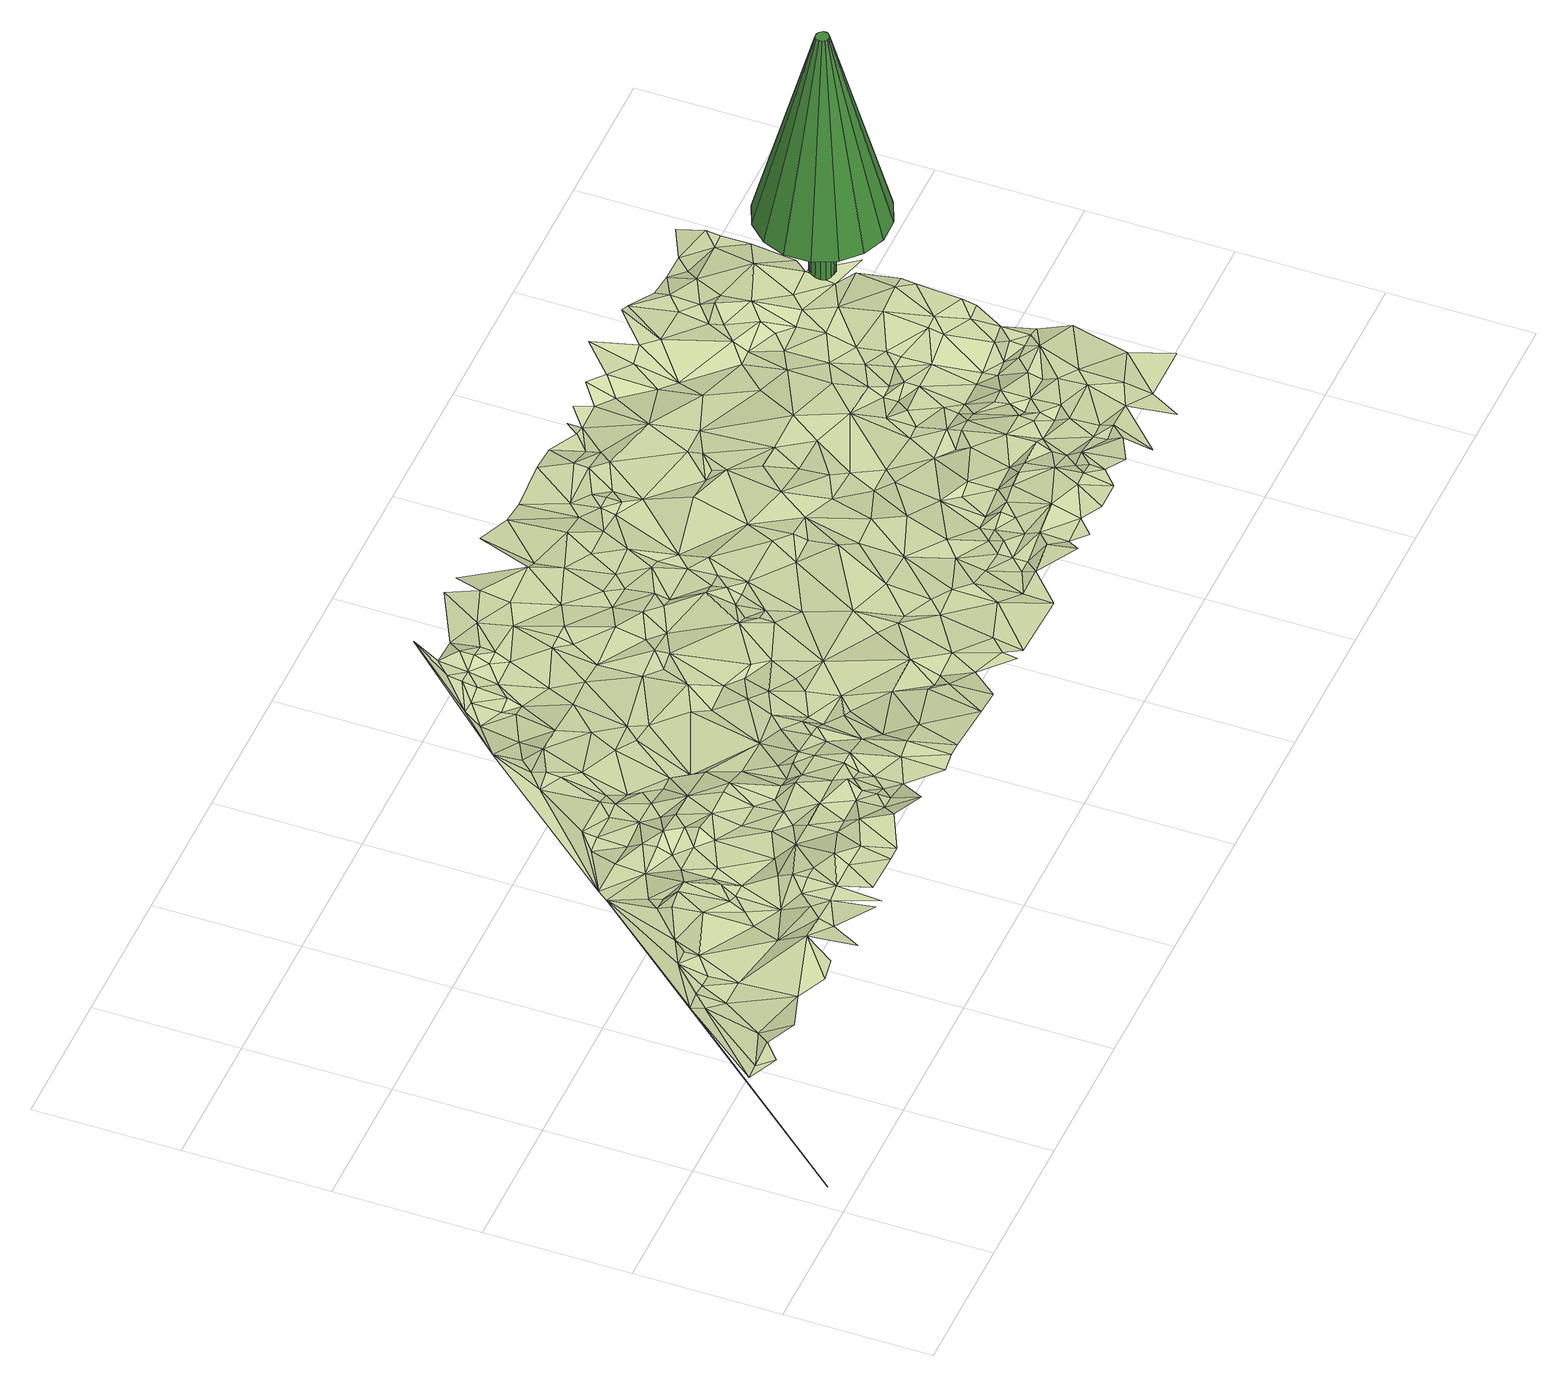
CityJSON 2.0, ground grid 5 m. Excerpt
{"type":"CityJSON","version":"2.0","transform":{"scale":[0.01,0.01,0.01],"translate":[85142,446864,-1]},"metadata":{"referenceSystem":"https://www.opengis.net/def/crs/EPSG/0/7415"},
"CityObjects":{
"tree1":{"type":"SolitaryVegetationObject","attributes":{"species":"1640","class":"1060"},"geometry":[{"type":"MultiSurface","lod":"2","boundaries":[[[0,1,2,3,4,5,6,7,8,9,10,11,12,13,14,15]],[[16,17,4,3]],[[17,18,5,4]],[[18,19,6,5]],[[19,20,7,6]],[[21,22,9,8]],[[22,23,10,9]],[[23,24,11,10]],[[24,25,12,11]],[[25,26,13,12]],[[26,27,14,13]],[[27,28,15,14]],[[28,29,0,15]],[[29,30,1,0]],[[30,31,2,1]],[[31,16,3,2]],[[19,18,17,16,31,30,29,28,27,26,25,24,23,22,21,20]],[[20,21,8,7]],[[32,33,34,35,36,37,38,39,40,41,42,43,44,45,46,47]],[[48,49,36,35]],[[49,50,37,36]],[[50,51,38,37]],[[51,52,39,38]],[[52,53,40,39]],[[53,54,41,40]],[[54,55,42,41]],[[55,56,43,42]],[[56,57,44,43]],[[57,58,45,44]],[[58,59,46,45]],[[59,60,47,46]],[[60,61,32,47]],[[61,62,33,32]],[[62,63,34,33]],[[63,48,35,34]],[[51,50,49,48,63,62,61,60,59,58,57,56,55,54,53,52]]]}]},
"landuse1":{"type":"LandUse","attributes":{"3df_class":"Terrain","bgt_fysiekvoorkomen":"open verharding","bgt_status":"bestaand","identificatienamespace":"NL.IMGeo","onbegroeidterreindeeloptalud":"false","relatievehoogteligging":0,"aantal_punten":0},"geometry":[{"type":"MultiSurface","lod":"1.2","boundaries":[[[64,65,66]],[[64,67,65]],[[66,65,68]],[[65,67,69]],[[65,69,68]],[[70,69,67]],[[66,68,71]],[[71,72,73]],[[74,69,70]],[[69,75,68]],[[69,74,75]],[[68,76,71]],[[68,75,76]],[[75,77,76]],[[75,74,78]],[[71,76,79]],[[75,78,77]],[[76,77,79]],[[77,78,80]],[[79,77,80]],[[78,74,81]],[[81,74,82]],[[80,78,83]],[[79,80,83]],[[81,82,84]],[[79,83,85]],[[83,78,86]],[[71,79,72]],[[81,86,78]],[[79,85,87]],[[87,85,83]],[[87,83,88]],[[86,89,83]],[[90,91,81]],[[72,79,87]],[[81,92,86]],[[83,89,88]],[[91,92,81]],[[93,87,88]],[[92,94,86]],[[93,95,87]],[[89,86,96]],[[95,72,87]],[[92,91,97]],[[98,88,89]],[[86,94,96]],[[99,93,88]],[[91,100,97]],[[92,97,94]],[[99,95,93]],[[98,101,88]],[[99,88,101]],[[96,98,89]],[[102,95,99]],[[103,95,102]],[[103,72,95]],[[104,96,94]],[[94,97,104]],[[105,101,98]],[[106,99,101]],[[96,105,98]],[[102,99,106]],[[103,102,106]],[[107,108,97]],[[109,106,101]],[[104,97,108]],[[105,109,101]],[[96,104,110]],[[96,111,105]],[[72,103,112]],[[104,108,113]],[[103,106,112]],[[109,105,111]],[[112,114,72]],[[111,96,115]],[[115,96,110]],[[113,110,104]],[[106,109,116]],[[113,108,117]],[[116,109,111]],[[118,108,119]],[[120,106,116]],[[110,113,117]],[[120,112,106]],[[114,112,121]],[[122,117,108]],[[118,122,108]],[[123,116,111]],[[111,115,124]],[[120,116,123]],[[125,118,119]],[[121,126,114]],[[127,115,110]],[[124,123,111]],[[127,110,117]],[[128,112,120]],[[129,121,112]],[[127,117,122]],[[118,130,122]],[[131,120,123]],[[128,132,112]],[[115,127,124]],[[126,133,114]],[[112,132,129]],[[120,131,128]],[[125,130,118]],[[134,126,121]],[[134,121,129]],[[124,135,123]],[[135,131,123]],[[132,128,136]],[[125,137,130]],[[130,138,122]],[[138,127,122]],[[129,132,136]],[[128,131,139]],[[134,140,126]],[[136,128,139]],[[141,124,127]],[[142,131,135]],[[126,140,133]],[[135,124,141]],[[142,139,131]],[[129,143,134]],[[133,144,114]],[[143,129,136]],[[137,145,130]],[[134,143,140]],[[138,130,145]],[[127,138,146]],[[141,127,147]],[[136,139,148]],[[135,149,142]],[[140,150,133]],[[135,141,151]],[[147,127,146]],[[139,142,149]],[[137,152,145]],[[136,153,143]],[[140,143,150]],[[151,149,135]],[[153,136,148]],[[146,138,154]],[[138,145,154]],[[148,139,149]],[[155,151,141]],[[133,150,156]],[[141,147,155]],[[143,157,150]],[[147,146,158]],[[158,146,154]],[[152,159,145]],[[143,153,160]],[[154,145,161]],[[144,162,114]],[[163,149,151]],[[164,153,148]],[[157,143,160]],[[164,148,149]],[[147,158,155]],[[144,133,156]],[[155,163,151]],[[156,150,157]],[[159,161,145]],[[159,152,165]],[[154,161,158]],[[153,164,160]],[[166,149,163]],[[149,166,164]],[[156,157,167]],[[163,155,168]],[[165,169,159]],[[157,160,170]],[[158,171,155]],[[172,161,159]],[[159,169,172]],[[157,173,167]],[[155,171,168]],[[161,174,158]],[[160,164,175]],[[157,170,173]],[[176,156,167]],[[176,144,156]],[[163,177,166]],[[177,163,168]],[[172,178,161]],[[164,166,177]],[[160,175,170]],[[178,174,161]],[[179,171,158]],[[158,174,179]],[[165,180,169]],[[169,181,172]],[[168,171,182]],[[168,182,177]],[[181,178,172]],[[170,175,173]],[[144,176,183]],[[167,173,184]],[[176,167,184]],[[175,164,185]],[[183,186,144]],[[177,187,164]],[[181,169,180]],[[188,174,178]],[[182,171,189]],[[189,171,179]],[[181,188,178]],[[176,184,183]],[[188,179,174]],[[173,175,185]],[[164,187,185]],[[182,189,190]],[[177,182,191]],[[144,186,162]],[[181,192,188]],[[181,180,192]],[[191,182,190]],[[179,193,189]],[[193,179,188]],[[183,194,186]],[[183,184,194]],[[177,191,187]],[[173,195,184]],[[189,196,190]],[[173,185,195]],[[197,188,192]],[[185,187,198]],[[186,199,162]],[[197,193,188]],[[186,194,199]],[[191,190,200]],[[200,190,196]],[[189,201,196]],[[193,201,189]],[[192,180,202]],[[203,197,192]],[[202,180,204]],[[198,205,185]],[[203,193,197]],[[200,196,206]],[[206,196,201]],[[203,192,202]],[[203,201,193]],[[184,207,194]],[[198,187,208]],[[162,199,209]],[[187,191,208]],[[199,194,209]],[[185,205,195]],[[184,195,207]],[[204,210,202]],[[191,200,208]],[[206,208,200]],[[206,201,211]],[[211,201,203]],[[202,210,212]],[[194,213,209]],[[203,202,214]],[[215,205,198]],[[210,216,212]],[[207,213,194]],[[209,217,162]],[[202,212,214]],[[205,218,195]],[[219,206,211]],[[214,211,203]],[[218,207,195]],[[206,220,208]],[[219,220,206]],[[208,221,198]],[[222,162,217]],[[212,216,223]],[[213,224,209]],[[214,212,225]],[[221,215,198]],[[205,215,218]],[[226,219,211]],[[226,211,214]],[[225,212,223]],[[224,217,209]],[[227,213,207]],[[228,220,219]],[[226,228,219]],[[220,229,208]],[[218,227,207]],[[230,226,214]],[[213,231,224]],[[232,214,225]],[[228,229,220]],[[216,233,223]],[[224,234,217]],[[228,226,230]],[[227,231,213]],[[235,222,217]],[[230,214,232]],[[234,235,217]],[[208,229,236]],[[208,237,221]],[[238,162,222]],[[228,239,229]],[[231,234,224]],[[239,228,230]],[[208,236,237]],[[240,235,234]],[[231,240,234]],[[215,241,218]],[[223,242,225]],[[243,222,235]],[[232,225,244]],[[218,245,227]],[[246,215,221]],[[240,247,235]],[[239,248,229]],[[249,222,243]],[[250,231,227]],[[231,251,240]],[[247,243,235]],[[252,239,230]],[[244,225,242]],[[229,248,236]],[[252,230,232]],[[253,223,233]],[[240,251,247]],[[237,246,221]],[[241,245,218]],[[250,251,231]],[[245,250,227]],[[254,248,239]],[[241,215,246]],[[252,232,244]],[[247,255,243]],[[256,237,236]],[[242,223,253]],[[252,254,239]],[[251,255,247]],[[238,222,249]],[[255,249,243]],[[256,246,237]],[[248,257,236]],[[258,249,255]],[[244,242,252]],[[259,255,251]],[[260,251,250]],[[257,256,236]],[[254,261,248]],[[262,233,263]],[[262,253,233]],[[260,259,251]],[[264,255,259]],[[255,265,258]],[[258,238,249]],[[266,250,245]],[[264,265,255]],[[267,245,241]],[[241,246,268]],[[242,253,269]],[[256,270,246]],[[252,271,254]],[[259,272,264]],[[257,248,273]],[[250,266,260]],[[273,248,261]],[[272,259,260]],[[274,256,257]],[[271,261,254]],[[264,275,265]],[[252,242,276]],[[269,253,262]],[[265,277,258]],[[268,246,270]],[[245,267,266]],[[264,272,275]],[[274,270,256]],[[262,263,278]],[[279,241,268]],[[276,242,269]],[[275,277,265]],[[279,267,241]],[[273,274,257]],[[269,262,280]],[[276,271,252]],[[271,273,261]],[[279,268,270]],[[278,280,262]],[[260,281,272]],[[282,275,272]],[[283,266,267]],[[276,269,280]],[[282,277,275]],[[260,266,281]],[[284,267,279]],[[283,285,266]],[[283,267,286]],[[287,270,274]],[[288,279,270]],[[272,281,282]],[[287,274,273]],[[267,284,286]],[[289,280,278]],[[276,280,289]],[[266,285,281]],[[271,290,273]],[[283,291,285]],[[288,284,279]],[[276,292,271]],[[293,278,294]],[[283,286,291]],[[289,278,293]],[[285,291,281]],[[287,288,270]],[[282,295,277]],[[290,287,273]],[[289,296,276]],[[284,297,286]],[[297,284,288]],[[282,281,298]],[[293,299,289]],[[281,291,300]],[[291,286,301]],[[296,292,276]],[[302,299,293]],[[303,290,271]],[[292,304,271]],[[305,287,290]],[[286,297,301]],[[281,300,298]],[[306,297,288]],[[271,304,303]],[[298,307,282]],[[287,305,308]],[[301,300,291]],[[282,307,295]],[[288,287,309]],[[299,310,289]],[[290,311,305]],[[296,289,310]],[[312,287,308]],[[305,311,308]],[[306,288,309]],[[296,304,292]],[[303,311,290]],[[313,299,302]],[[301,297,314]],[[311,312,308]],[[306,314,297]],[[309,287,312]],[[300,301,315]],[[316,304,296]],[[310,316,296]],[[298,300,317]],[[314,306,318]],[[306,309,318]],[[313,310,299]],[[307,298,317]],[[311,319,312]],[[315,301,320]],[[320,301,314]],[[303,321,311]],[[322,300,315]],[[313,302,323]],[[324,309,312]],[[316,310,325]],[[319,324,312]],[[318,309,326]],[[311,321,319]],[[327,307,317]],[[316,328,304]],[[300,322,317]],[[314,318,329]],[[324,326,309]],[[330,315,320]],[[304,331,303]],[[319,321,324]],[[316,325,328]],[[313,332,310]],[[320,314,329]],[[332,325,310]],[[326,333,318]],[[330,322,315]],[[334,326,324]],[[321,334,324]],[[333,329,318]],[[303,331,321]],[[329,330,320]],[[313,335,332]],[[322,336,317]],[[337,313,323]],[[334,333,326]],[[337,335,313]],[[304,328,338]],[[339,334,321]],[[340,322,330]],[[341,330,329]],[[334,339,333]],[[325,332,342]],[[329,333,343]],[[336,344,317]],[[325,342,328]],[[304,338,331]],[[345,336,322]],[[341,340,330]],[[329,343,341]],[[346,337,323]],[[335,347,332]],[[337,348,335]],[[333,349,343]],[[339,349,333]],[[345,322,340]],[[321,350,339]],[[331,350,321]],[[343,349,341]],[[347,342,332]],[[337,351,348]],[[348,347,335]],[[337,346,351]],[[352,340,341]],[[342,353,328]],[[336,354,344]],[[338,328,353]],[[345,354,336]],[[352,345,340]],[[349,339,355]],[[356,331,338]],[[357,341,349]],[[350,331,358]],[[346,359,351]],[[351,360,348]],[[355,339,350]],[[356,358,331]],[[361,347,348]],[[342,347,362]],[[357,352,341]],[[359,360,351]],[[359,346,363]],[[360,361,348]],[[346,364,363]],[[352,365,345]],[[345,365,354]],[[355,350,358]],[[342,366,353]],[[367,356,338]],[[338,353,367]],[[368,362,347]],[[361,368,347]],[[362,369,342]],[[363,364,370]],[[371,360,359]],[[367,358,356]],[[365,352,372]],[[355,373,349]],[[360,374,361]],[[371,359,363]],[[357,349,375]],[[357,372,352]],[[355,358,367]],[[369,366,342]],[[376,354,365]],[[361,374,368]],[[371,363,370]],[[374,360,377]],[[367,353,366]],[[373,375,349]],[[371,377,360]],[[372,378,365]],[[379,362,368]],[[365,378,376]],[[380,372,357]],[[381,368,374]],[[377,381,374]],[[382,371,370]],[[370,383,382]],[[384,372,380]],[[355,367,385]],[[380,357,375]],[[386,378,372]],[[384,386,372]],[[379,368,381]],[[387,369,362]],[[388,367,366]],[[389,377,371]],[[377,390,381]],[[362,379,387]],[[384,380,391]],[[389,371,382]],[[380,375,391]],[[369,392,366]],[[386,384,391]],[[390,377,389]],[[367,388,385]],[[393,379,381]],[[378,394,376]],[[393,381,390]],[[373,355,395]],[[396,378,386]],[[355,385,395]],[[366,392,388]],[[393,397,379]],[[375,373,398]],[[396,386,391]],[[393,390,399]],[[397,387,379]],[[399,390,389]],[[393,399,397]],[[389,382,400]],[[391,375,401]],[[400,382,402]],[[394,378,403]],[[404,369,387]],[[378,396,403]],[[392,369,404]],[[385,388,405]],[[373,395,398]],[[406,399,389]],[[397,407,387]],[[408,397,399]],[[396,391,401]],[[409,400,402]],[[392,410,388]],[[397,408,407]],[[385,411,395]],[[398,412,375]],[[413,385,405]],[[399,406,408]],[[385,413,411]],[[410,405,388]],[[400,414,389]],[[414,406,389]],[[401,375,412]],[[395,415,398]],[[416,387,407]],[[394,403,417]],[[396,418,403]],[[419,400,409]],[[392,404,420]],[[407,408,416]],[[396,401,418]],[[421,408,406]],[[415,422,398]],[[410,392,420]],[[414,400,419]],[[395,422,415]],[[421,406,414]],[[409,423,419]],[[424,417,403]],[[404,387,425]],[[412,398,422]],[[411,426,395]],[[418,424,403]],[[427,416,408]],[[408,421,427]],[[411,413,426]],[[425,387,416]],[[423,428,419]],[[395,426,422]],[[429,414,419]],[[430,421,414]],[[428,429,419]],[[431,413,405]],[[431,405,410]],[[425,420,404]],[[421,430,427]],[[401,432,418]],[[412,432,401]],[[424,433,417]],[[434,428,423]],[[435,434,423]],[[414,429,436]],[[434,429,428]],[[437,430,414]],[[431,426,413]],[[438,416,427]],[[418,439,424]],[[422,440,412]],[[422,426,440]],[[430,441,427]],[[414,436,437]],[[436,429,434]],[[425,416,438]],[[442,410,420]],[[424,439,433]],[[432,439,418]],[[441,430,437]],[[435,443,434]],[[440,432,412]],[[444,420,425]],[[427,441,445]],[[427,445,438]],[[410,442,431]],[[436,434,446]],[[433,439,447]],[[431,448,426]],[[426,448,440]],[[437,436,449]],[[450,434,443]],[[425,438,451]],[[441,437,449]],[[446,434,450]],[[442,420,444]],[[449,436,446]],[[441,449,445]],[[452,439,432]],[[425,451,453]],[[454,451,438]],[[455,443,456]],[[454,438,445]],[[425,453,444]],[[455,450,443]],[[457,432,440]],[[439,452,458]],[[446,450,455]],[[453,451,454]],[[449,459,445]],[[442,448,431]],[[460,454,445]],[[461,452,432]],[[449,446,462]],[[446,455,463]],[[464,445,459]],[[455,456,465]],[[466,444,453]],[[464,460,445]],[[453,454,460]],[[448,467,440]],[[462,446,463]],[[459,449,468]],[[449,462,468]],[[469,444,466]],[[470,461,432]],[[469,442,444]],[[457,470,432]],[[440,467,457]],[[463,455,465]],[[471,453,460]],[[472,464,459]],[[461,473,452]],[[474,466,453]],[[475,460,464]],[[472,459,468]],[[469,466,476]],[[442,477,448]],[[464,472,478]],[[468,462,479]],[[474,453,471]],[[471,460,475]],[[464,480,475]],[[478,480,464]],[[476,466,474]],[[481,473,461]],[[468,479,472]],[[462,463,482]],[[483,442,469]],[[481,461,470]],[[484,478,472]],[[475,480,485]],[[482,463,465]],[[486,469,476]],[[472,479,484]],[[448,487,467]],[[471,475,488]],[[478,484,480]],[[457,489,470]],[[462,482,479]],[[475,485,488]],[[474,471,488]],[[477,487,448]],[[465,490,491]],[[492,485,480]],[[486,483,469]],[[442,493,477]],[[483,493,442]],[[476,474,494]],[[480,484,492]],[[495,481,470]],[[485,492,488]],[[486,476,494]],[[494,474,488]],[[496,457,467]],[[470,489,495]],[[497,484,479]],[[457,496,489]],[[465,491,498]],[[482,465,498]],[[479,482,497]],[[499,483,486]],[[481,495,500]],[[499,486,494]],[[492,484,501]],[[488,492,502]],[[483,503,493]],[[488,502,494]],[[489,504,495]],[[467,487,496]],[[505,484,497]],[[499,503,483]],[[505,501,484]],[[493,506,477]],[[507,482,498]],[[487,477,506]],[[497,482,507]],[[489,508,504]],[[495,504,500]],[[509,499,494]],[[492,510,502]],[[511,503,499]],[[492,501,510]],[[493,503,512]],[[496,513,489]],[[502,509,494]],[[513,508,489]],[[512,506,493]],[[509,511,499]],[[498,491,514]],[[515,496,487]],[[511,512,503]],[[505,497,516]],[[487,506,517]],[[502,510,518]],[[497,507,516]],[[509,502,518]],[[505,516,501]],[[507,498,514]],[[487,517,515]],[[501,519,510]],[[513,496,515]],[[520,511,509]],[[508,521,504]],[[511,522,512]],[[510,523,518]],[[519,501,516]],[[522,511,520]],[[510,519,523]],[[491,524,514]],[[506,512,525]],[[509,518,526]],[[527,508,513]],[[528,517,506]],[[512,522,525]],[[519,529,523]],[[509,530,520]],[[523,531,518]],[[532,515,517]],[[519,516,529]],[[533,513,515]],[[525,528,506]],[[520,530,522]],[[529,534,523]],[[518,531,526]],[[535,521,508]],[[509,526,530]],[[536,516,507]],[[515,532,533]],[[523,534,531]],[[537,527,513]],[[538,508,527]],[[537,513,533]],[[507,514,536]],[[539,529,516]],[[538,535,508]],[[517,540,532]],[[517,528,540]],[[522,541,525]],[[539,534,529]],[[530,541,522]],[[534,542,531]],[[533,532,540]],[[543,539,516]],[[544,527,537]],[[539,542,534]],[[545,530,526]],[[546,528,525]],[[547,526,531]],[[537,533,548]],[[538,527,549]],[[528,550,540]],[[536,543,516]],[[533,540,548]],[[544,537,548]],[[541,530,545]],[[541,546,525]],[[542,547,531]],[[544,549,527]],[[526,547,545]],[[543,542,539]],[[551,535,538]],[[546,550,528]],[[548,540,550]],[[538,549,551]],[[544,552,549]],[[544,548,552]],[[535,551,553]],[[554,547,542]],[[541,545,555]],[[547,556,545]],[[557,548,550]],[[555,546,541]],[[556,547,554]],[[549,558,551]],[[549,552,558]],[[556,559,545]],[[560,550,546]],[[555,545,559]],[[561,552,548]],[[551,562,553]],[[560,557,550]],[[548,557,561]],[[558,562,551]],[[563,546,555]],[[552,561,558]],[[555,559,564]],[[560,546,563]],[[560,565,557]],[[563,555,564]],[[565,561,557]],[[558,566,562]],[[560,567,565]],[[561,568,558]],[[558,568,566]],[[566,569,562]],[[565,570,561]],[[568,569,566]],[[571,561,570]],[[561,571,568]],[[568,572,569]],[[573,568,571]],[[568,573,572]],[[574,569,572]]]}]}
},
"vertices":[
[3879,1644,1104],[3869,1644,1104],[3861,1640,1104],[3855,1634,1104],[3853,1626,1104],[3853,1616,1104],[3857,1608,1104],[3863,1602,1104],[3871,1600,1104],[3879,1600,1104],[3887,1604,1104],[3893,1610,1104],[3897,1618,1104],[3897,1626,1104],[3893,1634,1104],[3887,1640,1104],[3687,1742,360],[3655,1662,360],[3657,1574,360],[3691,1494,360],[3753,1434,360],[3833,1402,360],[3921,1404,360],[4001,1438,360],[4061,1500,360],[4093,1580,360],[4093,1668,360],[4059,1748,360],[3995,1808,360],[3915,1840,360],[3827,1840,360],[3747,1806,360],[3879,1650,472],[3869,1650,472],[3857,1646,472],[3849,1638,472],[3845,1626,472],[3845,1616,472],[3849,1604,472],[3859,1596,472],[3869,1592,472],[3881,1592,472],[3891,1596,472],[3899,1606,472],[3903,1616,472],[3903,1628,472],[3899,1638,472],[3891,1646,472],[3837,1646,100],[3831,1630,100],[3831,1612,100],[3837,1596,100],[3851,1584,100],[3867,1578,100],[3883,1578,100],[3899,1584,100],[3911,1598,100],[3919,1614,100],[3919,1630,100],[3911,1646,100],[3899,1658,100],[3883,1666,100],[3865,1666,100],[3849,1658,100],
[484,416,130],[435,466,128],[385,466,123],[534,466,143],[634,712,115],[584,516,121],[634,416,147],[634,762,100],[989,1183,101],[35,66,102],[784,466,121],[684,662,110],[684,762,116],[734,762,106],[784,662,110],[784,862,122],[784,762,103],[984,516,186],[884,416,125],[834,812,132],[934,416,159],[834,862,129],[984,612,135],[884,912,118],[984,862,167],[1034,712,115],[1034,366,156],[1084,466,157],[1084,516,174],[984,962,154],[1134,562,166],[984,1012,131],[1134,662,116],[1184,516,163],[1084,762,116],[1034,962,176],[1184,366,189],[1084,812,144],[1034,1012,127],[1034,1062,110],[1184,612,161],[1134,812,122],[1084,962,173],[1234,366,170],[1234,516,181],[1134,862,154],[1234,662,181],[1184,812,123],[1134,1112,112],[1234,612,184],[1021,1221,100],[1234,712,156],[1184,912,119],[1284,612,182],[1334,516,184],[1284,416,168],[1184,1012,121],[1134,1212,120],[1334,562,217],[1234,912,119],[1334,762,125],[1434,416,159],[1184,1312,96],[1384,712,161],[1234,1062,123],[1234,1162,135],[1434,516,179],[1284,1012,129],[1234,1112,141],[1234,1362,117],[1234,1212,107],[1334,962,134],[1284,1112,164],[1484,416,160],[1484,612,161],[1334,1062,154],[1234,1312,111],[1434,812,137],[1334,1012,171],[1334,1212,123],[1384,1562,96],[1534,562,191],[1484,712,157],[1484,762,136],[1384,1112,149],[1434,1012,144],[1334,1312,110],[1434,912,126],[1584,466,202],[1384,1162,118],[1534,612,164],[1534,812,133],[1384,1362,115],[1384,1312,123],[1584,712,161],[1634,516,169],[1434,1212,117],[1634,612,165],[1483,1760,93],[1534,912,123],[1484,1112,140],[1684,416,204],[1534,1012,149],[1434,1362,100],[1584,862,123],[1684,516,166],[1484,1262,103],[1634,812,171],[1684,562,166],[1484,1312,76],[1684,662,194],[1534,1212,93],[1434,1512,123],[1584,1012,143],[1684,612,163],[1684,712,172],[1784,516,139],[1734,562,144],[1634,862,139],[1434,1562,128],[1484,1462,118],[1584,1212,96],[1434,1612,109],[1634,1112,112],[1734,662,155],[1684,812,160],[1684,862,124],[1684,1012,105],[1784,612,136],[1784,712,159],[1534,1612,122],[1634,1412,99],[1734,862,148],[1784,662,138],[1634,1162,81],[1484,1662,99],[1734,912,120],[1784,812,156],[1884,562,150],[1834,712,157],[1884,416,145],[1684,1362,115],[1784,862,154],[1684,1512,97],[1834,1012,95],[1584,1712,72],[1934,416,168],[1884,812,129],[1934,562,174],[1634,1612,114],[1934,712,131],[1784,1362,93],[1984,416,165],[1634,1862,46],[1734,1412,115],[1884,862,140],[1884,962,128],[1884,1262,97],[1634,1912,90],[2034,562,157],[1684,1762,87],[1984,662,125],[1934,862,130],[1784,1612,94],[1934,912,136],[1934,1012,129],[1984,862,98],[1734,1762,78],[2034,812,109],[2183,416,134],[1684,1812,78],[1684,1912,84],[1984,1112,119],[1934,1212,79],[1834,2162,128],[1984,912,110],[1734,1812,96],[1984,1462,92],[2183,712,117],[1734,1962,114],[2084,812,84],[1884,1612,104],[1984,1312,110],[1734,1912,107],[2034,1062,125],[1734,2012,123],[1834,1712,84],[1784,1862,92],[2133,862,90],[2233,612,119],[2084,962,116],[1784,1962,111],[2034,1212,95],[2084,1162,102],[1784,2062,123],[1834,1912,118],[1884,1862,101],[2133,1012,108],[2283,562,115],[2283,416,121],[1834,1962,139],[1834,2012,139],[1984,1762,110],[1984,1612,90],[2034,1412,97],[2283,612,91],[2084,1412,120],[2233,962,113],[1884,1912,126],[2183,1112,109],[2133,1162,118],[1884,1962,131],[2333,712,122],[1884,2062,113],[2383,516,92],[2084,1462,116],[2333,612,87],[2034,1912,107],[1984,2012,128],[2034,1712,98],[2133,1512,101],[2034,1762,112],[2133,1612,120],[2283,1262,130],[2183,1462,102],[2433,612,99],[2333,1162,123],[2084,1762,114],[2433,862,97],[2483,466,107],[2483,416,100],[2084,2162,118],[2483,812,112],[2233,1562,115],[2133,1962,103],[2533,516,108],[2183,1812,102],[2233,1662,99],[2533,416,91],[2433,1112,99],[2483,962,111],[2333,1212,125],[2283,1512,114],[2133,2062,120],[2333,1262,107],[2383,1412,121],[2583,712,94],[2383,1212,114],[2383,1312,102],[2683,562,113],[2333,1562,108],[2283,1712,107],[2533,812,96],[2283,1962,123],[2333,1512,98],[2433,1312,101],[2333,1662,91],[2483,1312,112],[2333,1862,112],[2783,416,73],[2433,1362,115],[2633,762,99],[2433,1412,104],[2183,2162,95],[2633,912,114],[2433,1612,113],[2383,1712,92],[2633,1212,100],[2683,712,115],[2483,1512,99],[2483,1412,106],[2733,662,115],[2333,1962,96],[2783,516,79],[2733,1112,123],[2533,1462,122],[2433,1812,101],[2483,1712,114],[2783,912,98],[2483,1612,96],[2383,2162,89],[2483,1912,114],[2883,516,88],[2833,762,100],[2833,662,83],[2533,1562,97],[2683,1312,114],[2883,562,69],[2533,1812,110],[2783,1062,102],[2483,2112,97],[2733,1412,106],[2733,1212,106],[2633,1812,93],[2733,1262,116],[2933,562,69],[2933,612,68],[2933,662,68],[2883,812,119],[2982,516,115],[2982,416,134],[2583,1912,91],[2883,1062,121],[2833,1262,100],[2982,712,63],[2933,962,124],[3032,466,102],[3032,562,108],[2633,1862,106],[2783,1612,108],[2982,662,80],[2733,1762,90],[2583,2112,78],[3032,612,83],[2633,1962,90],[3032,762,56],[2683,1812,104],[3032,712,67],[3132,466,114],[3082,416,106],[2683,1862,107],[2883,1362,131],[2683,1912,103],[3082,912,76],[2933,1212,110],[3132,562,141],[3082,662,92],[2733,1862,88],[3032,1112,92],[3082,712,98],[2733,2112,103],[2933,1562,110],[2783,1962,111],[3082,762,60],[2883,1612,92],[3132,712,99],[3232,516,153],[2833,1912,110],[3182,416,139],[2783,2012,115],[3082,1062,102],[3032,1262,108],[3182,712,125],[3132,862,68],[3182,762,90],[3282,416,139],[3082,1212,91],[2982,1462,119],[2982,1712,93],[3032,1362,99],[3282,612,148],[2933,1612,92],[3182,862,90],[2833,2112,92],[2883,1962,89],[3282,516,158],[3132,1112,94],[3232,712,136],[2982,1662,104],[3332,466,148],[2883,2012,76],[3282,1012,49],[3082,1462,111],[3282,762,97],[3332,516,152],[3332,562,132],[3282,712,134],[3182,1362,87],[3032,1862,115],[2933,2062,89],[3382,562,145],[3382,416,163],[3382,612,114],[3382,662,113],[3332,912,86],[2982,2062,73],[3082,1712,95],[3382,712,136],[3332,1312,91],[3482,466,153],[3332,1112,56],[3382,812,132],[3482,562,123],[2982,2112,75],[3232,1462,118],[3432,712,106],[3482,516,127],[3332,962,58],[3082,2062,78],[3382,1012,84],[3382,962,97],[3532,516,146],[3482,366,136],[3232,1762,98],[3032,2112,103],[3482,762,121],[3432,962,97],[3132,2012,85],[3532,662,123],[3532,562,128],[3482,812,126],[3632,516,140],[3382,1112,61],[3332,1612,86],[3532,712,97],[3382,1212,64],[3232,1912,72],[3482,1012,67],[3532,762,114],[3132,2112,121],[3482,1062,75],[3482,962,81],[3432,1162,69],[3432,1412,97],[3532,812,97],[3582,712,119],[3532,862,114],[3182,2062,127],[3682,662,135],[3482,1262,47],[3582,812,113],[3532,912,107],[3482,1212,47],[3432,1562,102],[3532,1012,60],[3282,1862,74],[3682,366,113],[3732,466,122],[3582,912,112],[3482,1312,74],[3532,1162,86],[3282,2012,101],[3432,1712,74],[3682,762,128],[3732,562,137],[3532,1212,86],[3282,2162,145],[3682,862,119],[3632,1012,60],[3532,1262,51],[3332,2012,138],[3682,812,106],[3532,1462,81],[3732,712,139],[3382,1962,137],[3632,1162,91],[3682,962,71],[3582,1262,89],[3582,1362,66],[3482,1762,111],[3881,612,117],[3482,1712,83],[3781,862,145],[3532,1612,80],[3682,1012,65],[3732,912,120],[3632,1262,89],[3432,2112,166],[3632,1312,95],[3732,962,85],[3931,466,120],[3632,1412,76],[3732,1162,132],[3532,1862,106],[3632,1512,103],[3781,912,127],[3732,1212,141],[3781,1012,107],[3582,1662,93],[3582,1712,125],[3781,962,131],[3482,2112,140],[3931,812,119],[3532,1812,119],[3532,1962,122],[3831,912,131],[3632,1612,95],[3732,1362,160],[3831,1012,132],[3881,912,112],[3582,1862,152],[3781,1212,149],[3732,1512,126],[3831,1112,129],[3632,1762,151],[3582,1912,128],[3682,1612,123],[3582,2012,133],[3632,1862,140],[3582,2062,125],[3881,1112,143],[3831,1362,177],[3881,1162,152],[3732,1662,125],[3682,1962,132],[3881,1312,165],[3831,1562,121],[3781,1812,165],[3682,2062,105],[3881,1512,141],[3881,1362,170],[3831,1662,139],[3732,2012,104],[3931,1512,154],[3831,1962,137],[3781,2062,101],[3881,1712,126],[3881,1862,143],[3881,2012,149],[3881,1962,143],[3881,2112,118]
]}
